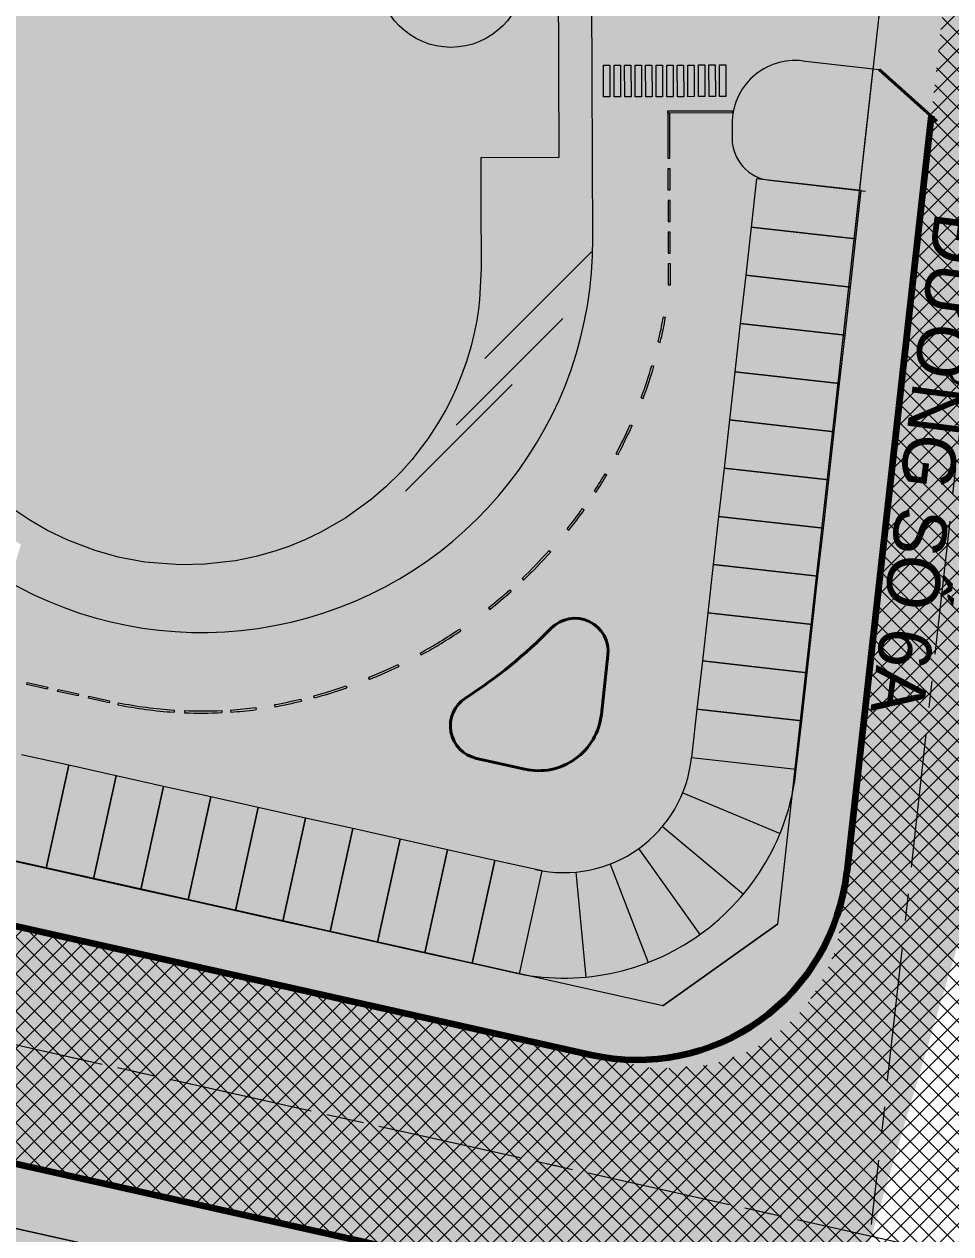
# Model space of a CAD drawing. Header units: millimetres. Extents: x 89040 to 596321, y -313033 to 2401191.
# Drawn here: x 596076 to 596120, y 1200442.7 to 1200500 of the extents above; entities that cross this region are included whole.
import ezdxf

# ---------------------------------------------------------------- set-up
doc = ezdxf.new("R2010")
doc.units = ezdxf.units.MM
doc.header["$MEASUREMENT"] = 0
doc.linetypes.add('CENTER', pattern=[50.800000000000004, 31.75, -6.349999999999999, 6.349999999999999, -6.349999999999999])
doc.layers.get('0').update_dxf_attribs({"color": 251, "lineweight": 9})
for name, color, linetype, lineweight in [('1', 8, 'Continuous', 13), ('4 duong di', 11, 'Continuous', 9), ('BONGDO', 251, 'Continuous', 9), ('CENTER', 253, 'CENTER', 9), ('CONGTRINH', 7, 'Continuous', 20), ('CONGTRINH2', 30, 'Continuous', 18), ('HATCH', 8, 'Continuous', 5), ('KY HIEU', 9, 'Continuous', 9), ('LEDUONG', 6, 'Continuous', 20), ('LONGDUONG', 4, 'Continuous', 90), ('MANH', 8, 'Continuous', 9), ('NET01', 35, 'Continuous', 9), ('SO', 61, 'Continuous', 18), ('TEXT', 7, 'Continuous', 25), ('truc', 8, 'CENTER', 9), ('VATDUNG', 21, 'Continuous', 9), ('WALL', 4, 'Continuous', 40)]:
    doc.layers.add(name, color=color, linetype=linetype, lineweight=lineweight)
doc.layers.add('DUONG NOI BO CONG TRINH', color=7, linetype='Continuous', lineweight=20, true_color=0x5e5e5e)
doc.styles.add('FRANKO', font='VFRANKO.TTF')
doc.styles.add('THAO', font='VHELVCN.TTF')
doc.styles.add('VN', font='VHELVCN.TTF')
doc.dimstyles.new('HOA75', dxfattribs={"dimscale": 0, "dimtxt": 450, "dimasz": 120, "dimexe": 150, "dimexo": 0, "dimgap": 50, "dimtad": 1, "dimdec": 0, "dimrnd": 0.001, "dimzin": 13, "dimdsep": 46, "dimtxsty": 'VN', "dimblk": 'TICKA', "dimcen": 0.09, "dimclrd": 9, "dimclre": 9, "dimclrt": 7, "dimadec": 0, "dimazin": 0, "dimtfac": 1, "dimtdec": 0, "dimtix": 1, "dimtmove": 2, "dimatfit": 3, "dimldrblk": 'PL1', "dimfxl": 1, "dimtolj": 1, "dimtzin": 13, "dimarcsym": 0})
doc.dimstyles.new('SK100-M', dxfattribs={"dimscale": 100, "dimtxt": 3.6, "dimasz": 1.5, "dimexe": 3, "dimexo": 2, "dimgap": 0.5, "dimtad": 1, "dimdec": 0, "dimtxsty": 'THAO', "dimblk": 'ARCHTICK', "dimcen": 0.091, "dimdle": 3, "dimclrd": 256, "dimclre": 256, "dimclrt": 9, "dimadec": 0, "dimazin": 0, "dimtfac": 1, "dimtdec": 0, "dimtmove": 2, "dimatfit": 3, "dimfxl": 55, "dimfxlon": 1, "dimlwe": -1, "dimarcsym": 0})
pattern_1 = [(45, (594650.3527654881, 1198136.11866812), (-0.4419417382415922, 0.4419417382415923), []), (135, (594650.3527654881, 1198136.11866812), (-0.4419417382415923, -0.4419417382415922), [])]

# ---------------------------------------------------------------- blocks, each defined once
blk = doc.blocks.new('_ARCHTICK')
at = {"color": 0, "linetype": 'ByBlock', "const_width": 0.15}
blk.add_lwpolyline([(-0.5, -0.5), (0.5, 0.5)], dxfattribs=at)
blk = doc.blocks.new('PL')
at = {"layer": '1', "ltscale": 100}
blk.add_line((4.029908342286944, 0), (-6.671398499514908, 0), dxfattribs=at)
at = {"layer": '1', "ltscale": 100, "const_width": 1.6}
blk.add_lwpolyline([(0, 0), (-2.566846419125795, -8.508275751170004)], dxfattribs=at)
blk = doc.blocks.new('PL1')
at = {"layer": '4 duong di', "ltscale": 100, "xscale": 0.25, "yscale": 0.25, "zscale": 0.25}
blk.add_blockref('PL', (0, 0), dxfattribs=at)
blk = doc.blocks.new('TICKA')
at = {"color": 0}
for p, q in [((0, 2.5), (0, -2.5)), ((-2.5, 0), (2.5, 0))]:
    blk.add_line(p, q, dxfattribs=at)
at = {"color": 0, "const_width": 0.5}
blk.add_lwpolyline([(-0.7071067811865533, -0.7071067811865462), (0.7071067811865533, 0.7071067811865462)], dxfattribs=at)
at = {"color": 0, "const_width": 0.25}
for points in [[(0.5821067811865533, 0.7071067811865462, 1), (0.8321067811865532, 0.7071067811865462, 1)], [(-0.8321067811865532, -0.7071067811865462, 1), (-0.5821067811865533, -0.7071067811865462, 1)]]:
    blk.add_lwpolyline(points, format="xyb", close=True, dxfattribs=at)

msp = doc.modelspace()

# ---------------------------------------------------------------- hatches: boundary and pattern name
at = {"layer": 'BONGDO'}
h = msp.add_hatch(dxfattribs=at)
h.set_pattern_fill('ANSI35', color=256, style=0)
h.set_pattern_definition([(45, (594650.3527654881, 1198136.11866812), (-0.1767766952966369, 0.1767766952966369), []), (45, (594650.5295421833, 1198136.11866812), (-0.1767766952966369, 0.1767766952966369), [0.3125, -0.0625, 0, -0.0625])])
h.paths.add_polyline_path([(596094.1043136772, 1200477.864109022), (596099.1618450911, 1200482.921640436), (596101.5718714789, 1200486.04461506), (596102.9306537664, 1200489.20770067), (596104.0281781459, 1200497.928894628), (596107.2346133281, 1200497.940087244), (596107.1543283454, 1200520.939947124), (596103.4543450851, 1200520.927031694), (596103.4377644927, 1200525.677002246), (596092.9378441763, 1200525.640350461), (596092.9308629957, 1200527.640303293), (596084.3308970862, 1200527.610283627), (596084.3354348058, 1200526.310328033), (596055.1857091287, 1200526.208575338), (596055.1881525858, 1200525.508579335), (596049.83809648, 1200525.489903989), (596044.7805650658, 1200520.432372575), (596050.1306211718, 1200520.451047869), (596050.1281777015, 1200521.151043924), (596079.2779033934, 1200521.252796075), (596079.273365672, 1200522.552752213), (596087.8733315812, 1200522.582771879), (596087.8803127621, 1200520.582819047), (596098.3802330785, 1200520.619470832), (596098.3968136709, 1200515.86950028), (596102.0975802935, 1200515.657999906), (596102.1770819139, 1200492.882555829), (596098.9706467318, 1200492.871363214), (596098.4778475197, 1200492.65510688), (596098.4852035849, 1200490.547758019), (596097.8731223522, 1200484.150169256), (596096.5143400647, 1200480.987083646)])
at = {"layer": 'DUONG NOI BO CONG TRINH'}
h = msp.add_hatch(dxfattribs=at)
h.set_pattern_fill('NET', color=256, scale=5, angle=45, style=0)
h.set_pattern_definition(pattern_1)
h.paths.add_polyline_path([(596105.9721441427, 1200450.474275049), (596125.9513082042, 1200446.000588098), (596124.1780404386, 1200446.870775924), (596123.0046462043, 1200447.770548475), (596121.9265263577, 1200448.995004047), (596121.2280688569, 1200450.176490214), (596120.7369510764, 1200451.477302178), (596120.487885393, 1200454.529055166), (596120.6238408787, 1200455.747483801), (596124.2890369779, 1200488.594851888), (596129.8513284619, 1200535.462564368), (596136.4825987838, 1200597.873155715), (596137.1718856344, 1200604.050522025), (596137.8965467892, 1200607.162162318), (596139.0906832526, 1200609.068424659), (596140.6735438087, 1200610.502761405), (596142.8030320229, 1200611.54112816), (596145.0977195215, 1200611.909789415), (596122.9277267549, 1200611.609931914), (596124.6406550801, 1200611.448062673), (596125.6457692375, 1200611.172983723), (596127.1642009333, 1200610.463202902), (596128.2135686195, 1200609.709184152), (596128.9619804294, 1200608.984843147), (596130.1954882501, 1200607.180058553), (596130.8259455052, 1200605.43151518), (596131.035919872, 1200603.610663557), (596130.0778364199, 1200594.579400991), (596123.1815636755, 1200532.77522923), (596118.0055613989, 1200486.38806538), (596114.7181672244, 1200457.07633638), (596114.4256023861, 1200455.928898187), (596114.0323977262, 1200454.968587785), (596113.2763034685, 1200453.720958797), (596112.6500223941, 1200452.9730924), (596111.4880540365, 1200451.961721039), (596110.4232066969, 1200451.320491557), (596108.6197991957, 1200450.673966048)])
h = msp.add_hatch(dxfattribs=at)
h.set_pattern_fill('NET', color=256, scale=5, angle=45, style=0)
h.set_pattern_definition(pattern_1)
h.paths.add_polyline_path([(595995.101366762, 1200475.274766724, -0.3511223697137446), (595987.2846282816, 1200485.03352531), (595987.2846282816, 1200525.771851248), (595981.2846282816, 1200522.623540457), (595981.2846282816, 1200519.609639589, -0.1859721201900045), (595978.6996744657, 1200512.900161957), (595938.6890100861, 1200468.681976798), (595947.4985450422, 1200453.49973682), (595973.5929352575, 1200466.517219932, -0.1723865966107662), (595980.2401797544, 1200467.327634762), (596111.5678269906, 1200437.946582228), (596137.9551008744, 1200432.043134656), (596205.7859866555, 1200416.867786124, -0.3818854923098502), (596213.5439467016, 1200406.026385501), (596216.5579224279, 1200433.701830808, -0.4472979209271629), (596208.0707842682, 1200427.628549224)])
h.paths.add_polyline_path([(595960.3912970803, 1200478.754145614, -1), (595972.2750441722, 1200478.754145614, -1)], flags=16)

# ---------------------------------------------------------------- linework, layer by layer
at = {"layer": 'BONGDO'}
for p, q in [((596097.8731223522, 1200484.150169256), (596102.9306537664, 1200489.20770067)), ((596096.5143400647, 1200480.987083646), (596101.5718714789, 1200486.04461506)), ((596094.1043136772, 1200477.864109022), (596099.1618450911, 1200482.921640436))]:
    msp.add_line(p, q, dxfattribs=at)
at = {"layer": 'CENTER', "linetype": 'Continuous'}
msp.add_line((596111.3729077727, 1200492.602960709), (596115.921817889, 1200492.09191847), dxfattribs=at)
at = {"layer": 'CONGTRINH', "const_width": 0.8}
msp.add_lwpolyline([(596102.0967969312, 1200515.88241571), (596102.1770819139, 1200492.882555829), (596098.4770986534, 1200492.869640399), (596098.4806368283, 1200491.856032102), (596098.4848653537, 1200490.644653719), (596098.4891401699, 1200489.420014026), (596098.4926320539, 1200488.419667038), (596098.4169740013, 1200486.872681838), (596098.3588490237, 1200486.382010597), (596098.2712062605, 1200485.817103303), (596098.1299466556, 1200485.111372376), (596097.9889183444, 1200484.539463888), (596097.7573263599, 1200483.760874625), (596097.5165439871, 1200483.082126846), (596097.241587128, 1200482.412617989), (596096.9713244097, 1200481.832185132), (596096.717674939, 1200481.340296212), (596096.3110051906, 1200480.63387108), (596095.8162840165, 1200479.879369225), (596095.0161239451, 1200478.838158269), (596094.4959519687, 1200478.252300713), (596093.7126753854, 1200477.475917331), (596092.9739780955, 1200476.839989055), (596091.7082384642, 1200475.926617903), (596090.4642035948, 1200475.208086401), (596089.6542261068, 1200474.821906543), (596088.857627212, 1200474.498614966), (596088.1892431927, 1200474.267740489), (596087.2204005661, 1200473.994711346), (596086.1758506616, 1200473.777936526), (596084.6472324847, 1200473.59895342), (596083.4090271533, 1200473.570860605), (596081.6325481093, 1200473.712231954), (596080.2943461587, 1200473.96359223), (596079.1359098853, 1200474.287109632), (596077.7781103587, 1200474.801367363), (596076.7161707096, 1200475.315642881), (596075.8581155842, 1200475.811910871), (596074.8679705623, 1200476.486906555)], dxfattribs=at)
at = {"layer": 'CONGTRINH2'}
msp.add_lwpolyline([(596101.2995943264, 1200515.079628063), (596101.3742942668, 1200493.679758434), (596097.6743110062, 1200493.666843004), (596097.6806417023, 1200491.853239581), (596097.6848702275, 1200490.641861198), (596097.689145044, 1200489.417221505), (596097.6925638049, 1200488.437822573), (596097.6192786255, 1200486.939355663), (596097.5660982751, 1200486.490425281), (596097.4833400248, 1200485.95700144), (596097.3489784304, 1200485.285732874), (596097.2167208014, 1200484.749391907), (596096.9964357723, 1200484.008815506), (596096.7691052695, 1200483.367987559), (596096.5085679683, 1200482.733589743), (596096.2528985165, 1200482.184498283), (596096.0151221873, 1200481.723391302), (596095.6292651043, 1200481.053119806), (596095.163702278, 1200480.3430875), (596094.3990734766, 1200479.348111727), (596093.9146585587, 1200478.802526511), (596093.1694477723, 1200478.06387393), (596092.4780336907, 1200477.468650729), (596091.2729967166, 1200476.599083259), (596090.0914175692, 1200475.916625026), (596089.3313749048, 1200475.554253018), (596088.5764128208, 1200475.247859319), (596087.9499477211, 1200475.031464554), (596087.0303897113, 1200474.772324289), (596086.0478051495, 1200474.5684091), (596084.5915193536, 1200474.397895259), (596083.4317447942, 1200474.371581908), (596081.7384205501, 1200474.506335837), (596080.4761210515, 1200474.743439027), (596079.3856798836, 1200475.047967383), (596078.0947560043, 1200475.536896398), (596077.0912819038, 1200476.022858254), (596076.2842729116, 1200476.489603011), (596075.3436271665, 1200477.130854346)], dxfattribs=at)
at = {"layer": 'HATCH'}
for p, q in [((596103.4957776068, 1200498.052477445), (596103.7957757805, 1200498.053524641)), ((596103.5010135841, 1200496.552486584), (596103.4957776068, 1200498.052477445)), ((596103.7957757805, 1200498.053524641), (596103.8010117576, 1200496.553533779)), ((596103.9957745627, 1200498.054222771), (596104.2957727362, 1200498.055269966)), ((596104.0010105398, 1200496.554231909), (596103.9957745627, 1200498.054222771)), ((596104.2957727362, 1200498.055269966), (596104.3010087133, 1200496.555279105)), ((596104.4957715186, 1200498.055968097), (596104.7957696919, 1200498.057015292)), ((596104.5010074956, 1200496.555977235), (596104.4957715186, 1200498.055968097)), ((596104.7957696919, 1200498.057015292), (596104.801005669, 1200496.55702443)), ((596104.9957684743, 1200498.057713423), (596105.2957666477, 1200498.058760618)), ((596105.0010044513, 1200496.557722561), (596104.9957684743, 1200498.057713423)), ((596105.2957666477, 1200498.058760618), (596105.3010026248, 1200496.558769756)), ((596105.4957654299, 1200498.059458748), (596105.7957636034, 1200498.060505944)), ((596105.5010014072, 1200496.559467886), (596105.4957654299, 1200498.059458748)), ((596105.7957636034, 1200498.060505944), (596105.8009995805, 1200496.560515082)), ((596105.9957623858, 1200498.061204074), (596106.2957605593, 1200498.06225127)), ((596106.0009983627, 1200496.561213212), (596105.9957623858, 1200498.061204074)), ((596106.2957605593, 1200498.06225127), (596106.3009965362, 1200496.562260408)), ((596106.4957593414, 1200498.0629494), (596106.7957575149, 1200498.063996595)), ((596106.5009953185, 1200496.562958538), (596106.4957593414, 1200498.0629494)), ((596106.7957575149, 1200498.063996595), (596106.800993492, 1200496.564005733)), ((596106.9957562973, 1200498.064694725), (596107.2957544707, 1200498.065741921)), ((596107.0009922744, 1200496.564703864), (596106.9957562973, 1200498.064694725)), ((596107.2957544707, 1200498.065741921), (596107.3009904476, 1200496.565751059)), ((596107.495753253, 1200498.066440051), (596107.7957514263, 1200498.067487246)), ((596107.5009892302, 1200496.566449189), (596107.495753253, 1200498.066440051)), ((596107.7957514263, 1200498.067487246), (596107.8009874035, 1200496.567496385)), ((596107.9957502087, 1200498.068185377), (596108.2957483822, 1200498.069232572)), ((596108.0009861859, 1200496.568194515), (596107.9957502087, 1200498.068185377)), ((596108.2957483822, 1200498.069232572), (596108.3009843592, 1200496.56924171)), ((596108.4957471645, 1200498.069930703), (596108.7957453378, 1200498.070977898)), ((596108.5009831416, 1200496.569939841), (596108.4957471645, 1200498.069930703)), ((596108.7957453378, 1200498.070977898), (596108.800981315, 1200496.570987036)), ((596108.9957441203, 1200498.071676028), (596109.2957422938, 1200498.072723224)), ((596109.0009800973, 1200496.571685166), (596108.9957441203, 1200498.071676028)), ((596109.2957422938, 1200498.072723224), (596109.3009782708, 1200496.572732362)), ((596103.8010117576, 1200496.553533779), (596103.5010135841, 1200496.552486584)), ((596104.3010087133, 1200496.555279105), (596104.0010105398, 1200496.554231909)), ((596104.801005669, 1200496.55702443), (596104.5010074956, 1200496.555977235)), ((596105.3010026248, 1200496.558769756), (596105.0010044513, 1200496.557722561)), ((596105.8009995805, 1200496.560515082), (596105.5010014072, 1200496.559467886)), ((596106.3009965362, 1200496.562260408), (596106.0009983627, 1200496.561213212)), ((596106.800993492, 1200496.564005733), (596106.5009953185, 1200496.562958538)), ((596107.3009904476, 1200496.565751059), (596107.0009922744, 1200496.564703864)), ((596107.8009874035, 1200496.567496385), (596107.5009892302, 1200496.566449189)), ((596108.3009843592, 1200496.56924171), (596108.0009861859, 1200496.568194515)), ((596108.800981315, 1200496.570987036), (596108.5009831416, 1200496.569939841)), ((596109.3009782708, 1200496.572732362), (596109.0009800973, 1200496.571685166)), ((596106.541618833, 1200495.891439155), (596109.5916002629, 1200495.902085642)), ((596106.541967898, 1200495.791439764), (596106.541618833, 1200495.891439155)), ((596109.5919493281, 1200495.802086251), (596106.541967898, 1200495.791439764)), ((596106.641967289, 1200495.791788829), (596106.541967898, 1200495.791439764)), ((596106.541967898, 1200495.791439764), (596106.5494505989, 1200493.647812577)), ((596106.64944999, 1200493.648161642), (596106.641967289, 1200495.791788829)), ((596109.5916002629, 1200495.902085642), (596109.5919493281, 1200495.802086251)), ((596106.5494505989, 1200493.647812577), (596106.64944999, 1200493.648161642)), ((596106.6511953158, 1200493.148164688), (596106.5511959245, 1200493.147815623)), ((596106.5511959245, 1200493.147815623), (596106.5546865761, 1200492.147821715)), ((596106.6546859671, 1200492.14817078), (596106.6511953158, 1200493.148164688)), ((596106.5546865761, 1200492.147821715), (596106.6546859671, 1200492.14817078)), ((596106.6564312929, 1200491.648173826), (596106.5564319016, 1200491.647824761)), ((596106.5564319016, 1200491.647824761), (596106.559922553, 1200490.647830854)), ((596106.6599219444, 1200490.648179919), (596106.6564312929, 1200491.648173826)), ((596106.559922553, 1200490.647830854), (596106.6599219444, 1200490.648179919)), ((596106.66166727, 1200490.148182965), (596106.5616678788, 1200490.147833899)), ((596106.5616678788, 1200490.147833899), (596106.5651585301, 1200489.147839992)), ((596106.6651579214, 1200489.148189057), (596106.66166727, 1200490.148182965)), ((596106.5651585301, 1200489.147839992), (596106.6651579214, 1200489.148189057)), ((596106.6669032471, 1200488.648192103), (596106.5669038559, 1200488.647843038)), ((596106.5669038559, 1200488.647843038), (596106.5703945074, 1200487.64784913)), ((596106.6703938985, 1200487.648198195), (596106.6669032471, 1200488.648192103)), ((596106.5703945074, 1200487.64784913), (596106.6703938985, 1200487.648198195)), ((596106.3432390887, 1200486.138048606), (596106.441575734, 1200486.11988534)), ((596106.0880823296, 1200484.937535571), (596106.1853057437, 1200484.914134549)), ((596105.790713993, 1200483.825576358), (596105.8866400096, 1200483.797323935)), ((596105.2809642024, 1200482.295615757), (596105.3746662161, 1200482.260688222)), ((596104.7576579701, 1200481.011763491), (596104.8490768346, 1200480.971234597)), ((596104.0956363064, 1200479.642920089), (596104.1841668162, 1200479.596419026)), ((596103.5676069859, 1200478.69304455), (596103.6538337404, 1200478.642399245)), ((596103.0638333419, 1200477.875088702), (596103.1478621666, 1200477.820874712)), ((596102.500051152, 1200477.041974147), (596102.5816202343, 1200476.984125337)), ((596101.7804966624, 1200476.081673857), (596101.858926378, 1200476.019635323)), ((596100.9223909815, 1200475.059481608), (596100.9970768412, 1200474.99298332)), ((596099.6352742446, 1200473.726522933), (596099.7043445031, 1200473.654209037)), ((596099.0554274975, 1200473.191464212), (596099.1219679248, 1200473.116815893)), ((596098.0376598525, 1200472.335902823), (596098.0997598298, 1200472.257521749)), ((596096.6674254363, 1200471.330668218), (596096.7235471755, 1200471.247901374)), ((596094.7960942589, 1200470.188458476), (596094.8440515097, 1200470.10070825)), ((596093.7507859101, 1200469.651507811), (596093.794182553, 1200469.561414906)), ((596092.3481675823, 1200469.032789237), (596092.3854446983, 1200468.939996906)), ((596076.1407657991, 1200468.700518987), (596076.1625240918, 1200468.798123171)), ((596077.1168076412, 1200468.482936061), (596076.1407657991, 1200468.700518987)), ((596076.1625240918, 1200468.798123171), (596077.1385659339, 1200468.580540245)), ((596077.1385659339, 1200468.580540245), (596077.1168076412, 1200468.482936061)), ((596077.6048285622, 1200468.374144598), (596077.626586855, 1200468.471748782)), ((596077.626586855, 1200468.471748782), (596078.6026286972, 1200468.254165856)), ((596091.2927729478, 1200468.638647399), (596091.3254454499, 1200468.544135455)), ((596078.5808704044, 1200468.156561672), (596077.6048285622, 1200468.374144598)), ((596078.6026286972, 1200468.254165856), (596078.5808704044, 1200468.156561672)), ((596079.0688913255, 1200468.047770209), (596079.0906496182, 1200468.145374393)), ((596080.0449331676, 1200467.830187283), (596079.0688913255, 1200468.047770209)), ((596079.0906496182, 1200468.145374393), (596080.0666914604, 1200467.927791467)), ((596080.0666914604, 1200467.927791467), (596080.0449331676, 1200467.830187283)), ((596080.4844320237, 1200467.839308464), (596080.464749462, 1200467.741264613)), ((596089.1483715515, 1200468.012521509), (596089.1716881787, 1200467.915277821)), ((596089.7428301352, 1200468.163496662), (596089.768740344, 1200468.066911668)), ((596083.1365113269, 1200467.488252106), (596083.1300068091, 1200467.388463874)), ((596083.6230025669, 1200467.462450194), (596083.6189153987, 1200467.362533754)), ((596085.3932060522, 1200467.467958339), (596085.3979149329, 1200467.368069268)), ((596085.8105074647, 1200467.491976013), (596085.8172898944, 1200467.392206285)), ((596087.0048516855, 1200467.609031518), (596087.0175687494, 1200467.509843433)), ((596087.8851480162, 1200467.747010302), (596087.9029532865, 1200467.648608207))]:
    msp.add_line(p, q, dxfattribs=at)
for centre, major_axis, ratio, start_param, end_param in [((596083.8041137856, 1200490.301136982), (16.20715077498454, 16.20715077498454), 0.9999999999730276, 5.261586747257431, 5.315140663052073), ((596083.8041137856, 1200490.301136982), (16.27786145330212, 16.27786145330212), 0.9999999999709689, 5.261586747256522, 5.315140663051102), ((596083.8041137856, 1200490.301136982), (16.20715077498048, 16.20715077498048), 0.999999999972764, 5.140989502446679, 5.211362614359885), ((596083.8041137856, 1200490.301136982), (16.27786145321362, 16.27786145321362), 0.9999999999740892, 5.140989502447184, 5.211362614360428), ((596083.8041137856, 1200490.301136982), (16.20715077493565, 16.20715077493565), 0.9999999999748896, 5.014140522649282, 5.080492272122834), ((596083.8041137856, 1200490.301136982), (16.27786145312754, 16.27786145312754), 0.9999999999787419, 5.014140522650363, 5.080492272124133), ((596083.8041137856, 1200490.301136982), (16.20715077473781, 16.20715077473781), 0.9999999999864267, 4.92480550183233, 4.966720866244136), ((596083.8041137856, 1200490.301136982), (16.27786145305612, 16.27786145305611), 0.9999999999831056, 4.924805501831647, 4.966720866243316), ((596083.8041137856, 1200490.301136982), (16.20715077469136, 16.20715077469135), 0.9999999999897362, 4.828553212976686, 4.880913188139666), ((596083.8041137856, 1200490.301136982), (16.27786145313894, 16.27786145313894), 0.9999999999784704, 4.828553212975393, 4.880913188137791), ((596083.8041137856, 1200490.301136982), (16.20715077490737, 16.20715077490737), 0.9999999999766924, 4.68945099462393, 4.77031624287994), ((596083.8041137856, 1200490.301136982), (16.27786145321333, 16.27786145321333), 0.9999999999740108, 4.689450994624001, 4.770316242879778), ((596083.8041137856, 1200490.301136982), (16.20715077507252, 16.20715077507252), 0.9999999999665574, 4.597008405036499, 4.655026072111376), ((596083.8041137856, 1200490.301136982), (16.27786145320106, 16.27786145320105), 0.999999999974758, 4.597008405035561, 4.655026072110914), ((596083.8041137856, 1200490.301136982), (16.20715077485823, 16.20715077485823), 0.9999999999794236, 4.427158294965864, 4.522846755021204), ((596083.8041137856, 1200490.301136982), (16.27786145327918, 16.27786145327918), 0.9999999999702224, 4.427158294968343, 4.522846755022893), ((596083.8041137856, 1200490.301136982), (16.20715077501077, 16.20715077501077), 0.9999999999709146, 4.308984462939361, 4.375881546430838), ((596083.8041137856, 1200490.301136982), (16.27786145314499, 16.27786145314499), 0.999999999977684, 4.308984462936913, 4.375881546428725), ((596083.8041137856, 1200490.301136982), (16.20715077500087, 16.20715077500087), 0.9999999999720016, 4.189083243931803, 4.259827159318636), ((596083.8041137856, 1200490.301136982), (16.27786145323262, 16.27786145323262), 0.9999999999733686, 4.189083243931209, 4.259827159318104), ((596084.4455445308, 1200487.570618521), (14.23051317076299, 14.23051317076299), 0.999999999974818, 3.728871673325967, 3.861899685379513), ((596083.8041137856, 1200490.301136982), (16.20715077471512, 16.20715077471512), 0.9999999999826392, 4.105997992957517, 4.162323252810004), ((596083.8041137856, 1200490.301136982), (16.27786145313592, 16.27786145313591), 0.9999999999770492, 4.105997992960133, 4.162323252812501), ((596084.4455445308, 1200487.570618521), (14.30122384901658, 14.30122384901658), 0.999999999974365, 3.728871673326172, 3.861899685379743), ((596084.4455445308, 1200487.570618521), (14.30122384906344, 14.30122384906344), 0.9999999999747644, 3.886107747719243, 3.974097043642039), ((596084.4455445308, 1200487.570618521), (14.23051317075079, 14.23051317075078), 0.9999999999745545, 3.88610774771935, 3.974097043642142), ((596084.4455445308, 1200487.570618521), (14.23051317086605, 14.23051317086605), 0.999999999972118, 3.994867221863343, 4.054506749637333), ((596084.4455445308, 1200487.570618521), (14.30122384891372, 14.30122384891372), 0.9999999999768419, 3.994867221861004, 4.054506749635056)]:
    msp.add_ellipse(centre, major_axis=major_axis, ratio=ratio, start_param=start_param, end_param=end_param, dxfattribs=at)
at = {"layer": 'LEDUONG'}
for p, q in [((596112.928705444, 1200498.264236445), (596116.5692916983, 1200497.855238839)), ((596116.2702295803, 1200497.888836639), (596111.7463460409, 1200457.345939676)), ((596109.593797874, 1200495.272518998), (596109.5962030959, 1200494.583476484)), ((596106.3124946412, 1200453.468409472), (596111.7463460409, 1200457.345939676))]:
    msp.add_line(p, q, dxfattribs=at)
msp.add_lwpolyline([(596106.3124946412, 1200453.468409472), (595995.7563452179, 1200478.2023943, -0.3511223697137495), (595990.2846282816, 1200485.03352531), (595990.2846282816, 1200598.570762656, -0.4569263026130891), (595998.1007777693, 1200605.921081429), (596053.875511045, 1200606.675608837), (596123.5220579384, 1200607.617604612), (596127.9671285548, 1200602.716064346), (596119.965323582, 1200531.004148753), (596111.7463460409, 1200457.345939676), (596106.3124946412, 1200453.468409472)], format="xyb", dxfattribs=at)
for points in [[(596100.9137656437, 1200437.255982314), (596064.5911945654, 1200445.382187203), (596053.0483162345, 1200447.964597852), (596041.0213574057, 1200450.655308579)], [(596064.5911945654, 1200445.382187203), (596100.9137656437, 1200437.255982314)]]:
    msp.add_lwpolyline(points, dxfattribs=at)
for centre, major_axis, ratio, start_param, end_param in [((596112.5937796085, 1200495.282990952), (2.121320347876284, 2.121320347876284), 0.9999999999747798, 0.6735233661807724, 2.359685148683456), ((596111.5961909188, 1200494.590457787), (1.414213565251169, 1.414213565251169), 0.9999999999745355, 2.359685148683333, 3.8151160197707)]:
    msp.add_ellipse(centre, major_axis=major_axis, ratio=ratio, start_param=start_param, end_param=end_param, dxfattribs=at)
at = {"layer": 'LONGDUONG'}
for p, q in [((596119.0392340044, 1200495.651805611), (596115.0391939573, 1200459.803576965)), ((596042.665409037, 1200464.633582981), (596102.9176105101, 1200451.153762592)), ((596056.8024116697, 1200450.198880799), (596098.6815092729, 1200440.829551547))]:
    msp.add_line(p, q, dxfattribs=at)
msp.add_arc((596105.1008720299, 1200460.912521178), 10, 257.3892611524337, 353.6331224035743, dxfattribs=at)
at = {"layer": 'NET01', "ltscale": 10}
msp.add_line((596102.9874613266, 1200489.830356709), (596102.910300484, 1200511.935219987), dxfattribs=at)
msp.add_ellipse((596084.4304194516, 1200489.723706571), major_axis=(18.55723522172656, 0.06479450381621898), ratio=0.9999999963619948, start_param=3.595415740441511, end_param=6.285440806665378, dxfattribs=at)
at = {"layer": 'SO'}
msp.add_circle((596096.2634937491, 1200502.372339041), 3.467247591789401, dxfattribs=at)
at = {"layer": 'truc', "color": 171, "ltscale": 0.2}
for p, q in [((596135.6890002151, 1200617.813709693), (596116.1936262089, 1200443.096802706)), ((595963.9542592576, 1200476.607137143), (596221.0041766104, 1200419.099085452)), ((595984.2846282816, 1200472.058760218), (596221.0041766104, 1200419.099085452))]:
    msp.add_line(p, q, dxfattribs=at)
at = {"layer": 'VATDUNG'}
for p, q in [((596110.7543254648, 1200492.672454648), (596110.4975498468, 1200490.386833008)), ((596115.7230681804, 1200492.114246785), (596110.7543254648, 1200492.672454648)), ((596115.4662925621, 1200489.828625144), (596115.7230681804, 1200492.114246785)), ((596110.4975498468, 1200490.386833008), (596110.2407742286, 1200488.101211367)), ((596110.4975498468, 1200490.386833008), (596115.4662925621, 1200489.828625144)), ((596115.4662925621, 1200489.828625144), (596110.4975498468, 1200490.386833008)), ((596115.2095169438, 1200487.543003504), (596115.4662925621, 1200489.828625144)), ((596110.2407742286, 1200488.101211367), (596109.9839986103, 1200485.815589726)), ((596110.2407742286, 1200488.101211367), (596115.2095169438, 1200487.543003504)), ((596115.2095169438, 1200487.543003504), (596110.2407742286, 1200488.101211367)), ((596114.9527413255, 1200485.257381863), (596115.2095169438, 1200487.543003504)), ((596109.9839986103, 1200485.815589726), (596109.7272229921, 1200483.529968086)), ((596109.9839986103, 1200485.815589726), (596114.9527413255, 1200485.257381863)), ((596114.9527413255, 1200485.257381863), (596109.9839986103, 1200485.815589726)), ((596114.6959657074, 1200482.971760222), (596114.9527413255, 1200485.257381863)), ((596109.7272229921, 1200483.529968086), (596109.4704473739, 1200481.244346445)), ((596109.7272229921, 1200483.529968086), (596114.6959657074, 1200482.971760222)), ((596114.6959657074, 1200482.971760222), (596109.7272229921, 1200483.529968086)), ((596114.4391900894, 1200480.686138581), (596114.6959657074, 1200482.971760222)), ((596109.4704473739, 1200481.244346445), (596109.2136717557, 1200478.958724804)), ((596109.4704473739, 1200481.244346445), (596114.4391900894, 1200480.686138581)), ((596114.4391900894, 1200480.686138581), (596109.4704473739, 1200481.244346445)), ((596114.182414471, 1200478.400516941), (596114.4391900894, 1200480.686138581)), ((596109.2136717557, 1200478.958724804), (596108.9568961376, 1200476.673103163)), ((596109.2136717557, 1200478.958724804), (596114.182414471, 1200478.400516941)), ((596114.182414471, 1200478.400516941), (596109.2136717557, 1200478.958724804)), ((596113.9256388529, 1200476.1148953), (596114.182414471, 1200478.400516941)), ((596108.9568961376, 1200476.673103163), (596108.7001205194, 1200474.387481523)), ((596108.9568961376, 1200476.673103163), (596113.9256388529, 1200476.1148953)), ((596113.9256388529, 1200476.1148953), (596108.9568961376, 1200476.673103163)), ((596113.6688632347, 1200473.829273659), (596113.9256388529, 1200476.1148953)), ((596108.7001205194, 1200474.387481523), (596108.4433449011, 1200472.101859882)), ((596108.7001205194, 1200474.387481523), (596113.6688632347, 1200473.829273659)), ((596113.6688632347, 1200473.829273659), (596108.7001205194, 1200474.387481523)), ((596113.4120876163, 1200471.543652018), (596113.6688632347, 1200473.829273659)), ((596108.4433449011, 1200472.101859882), (596108.1865692828, 1200469.816238241)), ((596108.4433449011, 1200472.101859882), (596113.4120876163, 1200471.543652018)), ((596113.4120876163, 1200471.543652018), (596108.4433449011, 1200472.101859882)), ((596113.155311998, 1200469.258030378), (596113.4120876163, 1200471.543652018)), ((596108.1865692828, 1200469.816238241), (596107.9297936646, 1200467.5306166)), ((596108.1865692828, 1200469.816238241), (596113.155311998, 1200469.258030378)), ((596113.155311998, 1200469.258030378), (596108.1865692828, 1200469.816238241)), ((596112.8985363799, 1200466.972408737), (596113.155311998, 1200469.258030378)), ((596107.9297936646, 1200467.5306166), (596107.6730180462, 1200465.24499496)), ((596107.9297936646, 1200467.5306166), (596112.8985363799, 1200466.972408737)), ((596112.8985363799, 1200466.972408737), (596107.9297936646, 1200467.5306166)), ((596112.6417607617, 1200464.686787096), (596112.8985363799, 1200466.972408737)), ((596078.1450411436, 1200464.87017952), (596075.9001449067, 1200465.37062025)), ((596107.6730180462, 1200465.24499496), (596112.6417607617, 1200464.686787096)), ((596078.1450411436, 1200464.87017952), (596077.0571265094, 1200459.989970327)), ((596077.0571265094, 1200459.989970327), (596078.1450411436, 1200464.87017952)), ((596080.3899373804, 1200464.36973879), (596078.1450411436, 1200464.87017952)), ((596080.3899373804, 1200464.36973879), (596079.3020227464, 1200459.489529597)), ((596079.3020227464, 1200459.489529597), (596080.3899373804, 1200464.36973879)), ((596082.6348336174, 1200463.86929806), (596080.3899373804, 1200464.36973879)), ((596082.6348336174, 1200463.86929806), (596081.5469189833, 1200458.989088867)), ((596081.5469189833, 1200458.989088867), (596082.6348336174, 1200463.86929806)), ((596084.8797298545, 1200463.36885733), (596082.6348336174, 1200463.86929806)), ((596084.8797298545, 1200463.36885733), (596083.7918152201, 1200458.488648137)), ((596083.7918152201, 1200458.488648137), (596084.8797298545, 1200463.36885733)), ((596087.1246260916, 1200462.8684166), (596084.8797298545, 1200463.36885733)), ((596107.2543497094, 1200463.567541929), (596111.869429538, 1200461.643518421)), ((596087.1246260916, 1200462.8684166), (596086.0367114572, 1200457.988207407)), ((596086.0367114572, 1200457.988207407), (596087.1246260916, 1200462.8684166)), ((596089.3695223284, 1200462.367975871), (596087.1246260916, 1200462.8684166)), ((596089.3695223284, 1200462.367975871), (596088.2816076941, 1200457.487766677)), ((596088.2816076941, 1200457.487766677), (596089.3695223284, 1200462.367975871)), ((596091.6144185653, 1200461.867535141), (596089.3695223284, 1200462.367975871)), ((596091.6144185653, 1200461.867535141), (596090.5265039311, 1200456.987325948)), ((596090.5265039311, 1200456.987325948), (596091.6144185653, 1200461.867535141)), ((596093.8593148022, 1200461.367094411), (596091.6144185653, 1200461.867535141)), ((596106.2995973502, 1200461.976453459), (596110.1292047706, 1200458.761737345)), ((596093.8593148022, 1200461.367094411), (596092.7714001681, 1200456.486885218)), ((596092.7714001681, 1200456.486885218), (596093.8593148022, 1200461.367094411)), ((596096.1042110393, 1200460.866653681), (596093.8593148022, 1200461.367094411)), ((596074.8122302723, 1200460.490411056), (596077.0571265094, 1200459.989970327)), ((596096.1042110393, 1200460.866653681), (596095.016296405, 1200455.986444488)), ((596095.016296405, 1200455.986444488), (596096.1042110393, 1200460.866653681)), ((596098.3491072762, 1200460.366212951), (596096.1042110393, 1200460.866653681)), ((596105.1635641265, 1200460.920004058), (596108.0666753014, 1200456.84913399)), ((596077.0571265094, 1200459.989970327), (596079.3020227464, 1200459.489529597)), ((596098.3491072762, 1200460.366212951), (596097.2611926419, 1200455.486003758)), ((596097.2611926419, 1200455.486003758), (596098.3491072762, 1200460.366212951)), ((596100.5940035131, 1200459.865772221), (596098.3491072762, 1200460.366212951)), ((596099.5060888787, 1200454.985563028), (596100.5940035131, 1200459.865772221)), ((596103.8074712608, 1200460.189537468), (596105.6082241384, 1200455.525063682)), ((596079.3020227464, 1200459.489529597), (596081.5469189833, 1200458.989088867)), ((596102.1837770428, 1200459.810326), (596102.6651523359, 1200454.833523148)), ((596081.5469189833, 1200458.989088867), (596083.7918152201, 1200458.488648137)), ((596083.7918152201, 1200458.488648137), (596086.0367114572, 1200457.988207407)), ((596086.0367114572, 1200457.988207407), (596088.2816076941, 1200457.487766677)), ((596088.2816076941, 1200457.487766677), (596090.5265039311, 1200456.987325948)), ((596090.5265039311, 1200456.987325948), (596092.7714001681, 1200456.486885218)), ((596092.7714001681, 1200456.486885218), (596095.016296405, 1200455.986444488)), ((596095.016296405, 1200455.986444488), (596097.2611926419, 1200455.486003758)), ((596097.2611926419, 1200455.486003758), (596099.5060888787, 1200454.985563028))]:
    msp.add_line(p, q, dxfattribs=at)
for major_axis, ratio, start_param, end_param in [((6.077914346570297, 0.0211701433617004), 0.9999999963620445, 4.485255517676225, 6.173355732402156), ((11.07788737886567, 0.03870317030630139), 0.999999996362034, 4.485244912052675, 6.1733451267785)]:
    msp.add_ellipse((596101.6263902113, 1200465.862669039), major_axis=major_axis, ratio=ratio, start_param=start_param, end_param=end_param, dxfattribs=at)
at = {"layer": 'WALL', "ltscale": 5}
for p, q in [((596116.5692916983, 1200497.855238839), (596119.313167673, 1200495.407429641)), ((596103.3944465598, 1200467.279729758), (596103.7095697467, 1200470.084717166)), ((596097.4712199762, 1200465.196853225), (596099.7604521501, 1200464.686528961))]:
    msp.add_line(p, q, dxfattribs=at)
for centre, major_axis, ratio, start_param, end_param in [((596102.1407492841, 1200470.260964553), (1.116302104507941, 1.116302104507941), 0.9999999999745012, 5.385912347372577, 7.864995396394153), ((596084.4455445308, 1200487.570618521), (16.3871888577864, 16.3871888577864), 0.9999999999734036, 4.497532911920536, 4.723402742804123), ((596097.814715874, 1200466.737720298), (1.116302104508073, 1.116302104508073), 0.9999999999743324, 1.355940258330586, 3.707653436098556), ((596100.4132009306, 1200467.614654476), (2.121320347876579, 2.121320347876579), 0.9999999999745336, 3.707653436098429, 5.385912347372747)]:
    msp.add_ellipse(centre, major_axis=major_axis, ratio=ratio, start_param=start_param, end_param=end_param, dxfattribs=at)

# ---------------------------------------------------------------- texts
at = {"layer": 'TEXT', "style": 'FRANKO'}
msp.add_text('ÑÖÔØNG SOÁ 6A', height=2.5, rotation=262.5989034176404, dxfattribs=at).set_placement((596119.2351741763, 1200491.161633117))

# ---------------------------------------------------------------- leaders
at = {"layer": 'KY HIEU', "color": 8}
for points in [[(596084.3609517358, 1200685.902247317), (596084.3766896933, 1200684.399438008)], [(596089.2011980917, 1200685.952936111), (596089.2169360493, 1200684.450126802)]]:
    msp.add_leader(points, dimstyle='SK100-M', override={"dimasz": 2.1, "dimgap": 0.5, "dimtad": 0}, dxfattribs=at)
at = {"layer": 'MANH'}
msp.add_leader([(596160.3243393612, 1200675.465654242), (596157.6914925697, 1200675.454166208)], dimstyle='HOA75', override={"dimscale": 1, "dimtad": 0}, dxfattribs=at)

doc.saveas('drawing.dxf')
